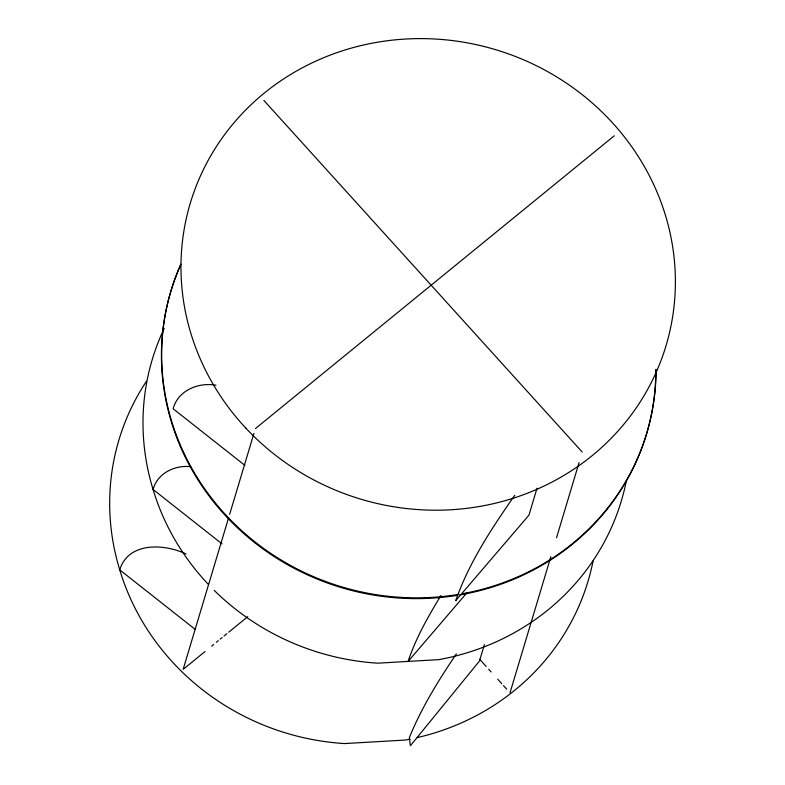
<?xml version="1.0" encoding="UTF-8"?>
<svg xmlns="http://www.w3.org/2000/svg" width="785" height="785" viewBox="0 0 785 785"><rect width="100%" height="100%" fill="white"/><g stroke="black" fill="none" stroke-linecap="round" stroke-linejoin="round"><path stroke-width="1.18" d="M183.14 669.379L228.582 517.894M229.642 514.371L253.957 433.34M484.404 644.593L479.478 661.019L410.388 745.75L409.338 737.645C421.427 707.884 438.462 680.418 456.37 653.846M537.038 488.182L528.943 515.166L455.742 600.643C469.037 562.423 491.783 528.325 514.715 495.296M510.014 692.802L550.884 556.585M556.516 537.794L579.065 462.64M440.885 595.521C428.208 616.519 415.824 638.019 408.131 661.412L377.87 663.178A243.517 230.113 16.7 0 1 214.217 590.379M467.016 592.665L408.131 661.412L438.658 659.655A245.685 232.164 16.7 0 0 626.616 479.439M255.361 428.639L614.262 135.795M184.092 668.604L204.993 651.55M211.646 646.114L213.549 644.563M216.395 642.238L218.299 640.688M220.202 639.137L222.096 637.587M224 636.036L226.845 633.711M228.749 632.16L247.756 616.657M190.755 466.712C174.898 464.818 157.373 473.227 153.075 489.477A243.517 230.113 16.7 0 0 208.231 584.256M215.983 385.209C198.497 382.05 177.92 390.39 173.132 408.769L244.949 465.426M186.035 553.994C164.448 543.632 128.181 541.679 119.752 569.871L195.416 629.55M222.027 543.868L153.075 489.477A246.088 232.546 16.7 0 1 164.212 328.405M263.878 100.431L582.235 452.072M479.635 659.253L486.2 666.504M488.662 669.222L491.125 671.95M497.7 679.202L501.801 683.735M503.45 685.55L506.727 689.181M655.809 374.259A248.315 234.636 16.7 0 1 459.99 594.893M457.626 595.295A248.315 234.636 16.7 0 1 217.465 506.57A248.315 234.636 16.7 0 1 180.629 264.967M655.848 369.431A248.315 234.636 16.7 0 1 655.848 371.845M656.083 369.853A248.315 234.636 16.7 0 1 462.591 593.686M459.048 594.314A248.315 234.636 16.7 0 1 218.093 506.237A248.315 234.636 16.7 0 1 180.874 264.182M593.067 561.039A245.685 232.164 16.7 0 1 417.218 737.615M410.094 739.146A245.685 232.164 16.7 0 1 405.345 740.049L344.556 743.572A243.517 230.113 16.7 0 1 119.752 569.871A246.088 232.546 16.7 0 1 146.442 381.274M246.058 428.365A248.315 234.636 16.7 0 0 664.012 352.092A248.315 234.636 16.7 0 0 374.465 42.753A248.315 234.636 16.7 0 0 246.058 428.365"/></g></svg>
